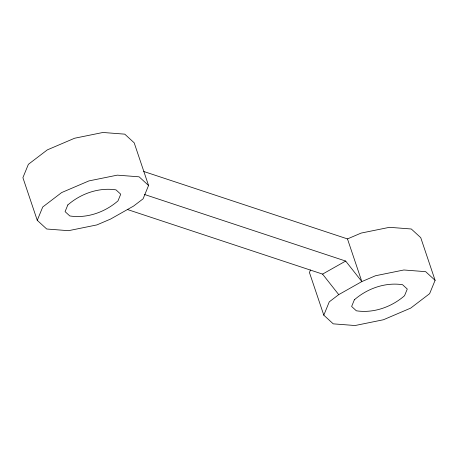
<?xml version="1.0" encoding="UTF-8"?>
<svg xmlns="http://www.w3.org/2000/svg" width="458" height="458" viewBox="0 0 458 458"><rect width="100%" height="100%" fill="white"/><g stroke="black" fill="none" stroke-linecap="round" stroke-linejoin="round"><path stroke-width="0.69" d="M37.258 220.338L42.731 206.999L61.647 192.566L88.938 180.904L117.294 175.145L139.118 176.822L148.558 185.49L143.085 198.829L133.627 206.043L110.521 219.09L96.873 224.918L68.517 230.683L46.699 229.006L37.258 220.338L22.9 177.67L28.373 164.33L47.288 149.898L74.58 138.242L102.936 132.477L124.759 134.154L134.194 142.822L148.558 185.49M310.49 269.968L309.442 272.51L323.806 315.178L333.241 323.846L355.065 325.524L383.42 319.758L410.712 308.102L429.627 293.67L435.1 280.33L420.742 237.662L411.301 228.994L389.483 227.317L361.127 233.082L347.479 238.91L143.715 171.469M323.806 315.178L329.273 301.839L338.737 294.626L361.837 281.578L375.486 275.75L403.841 269.985L425.659 271.663L435.1 280.33M127.393 209.506L322.569 274.107L345.675 261.06L361.837 281.578L347.479 238.91M144.402 194.444L345.675 261.06M322.569 274.107L338.737 294.626M67.818 204.955L65.082 211.625L69.805 215.958C87.02 218.586 105.008 212.203 117.998 200.867L120.729 194.203L116.011 189.87C98.796 187.242 80.803 193.625 67.818 204.955M354.366 299.795L351.63 306.465L356.347 310.799C373.568 313.427 391.556 307.043 404.54 295.713L407.276 289.044L402.559 284.71C385.338 282.082 367.35 288.466 354.366 299.795"/></g></svg>
